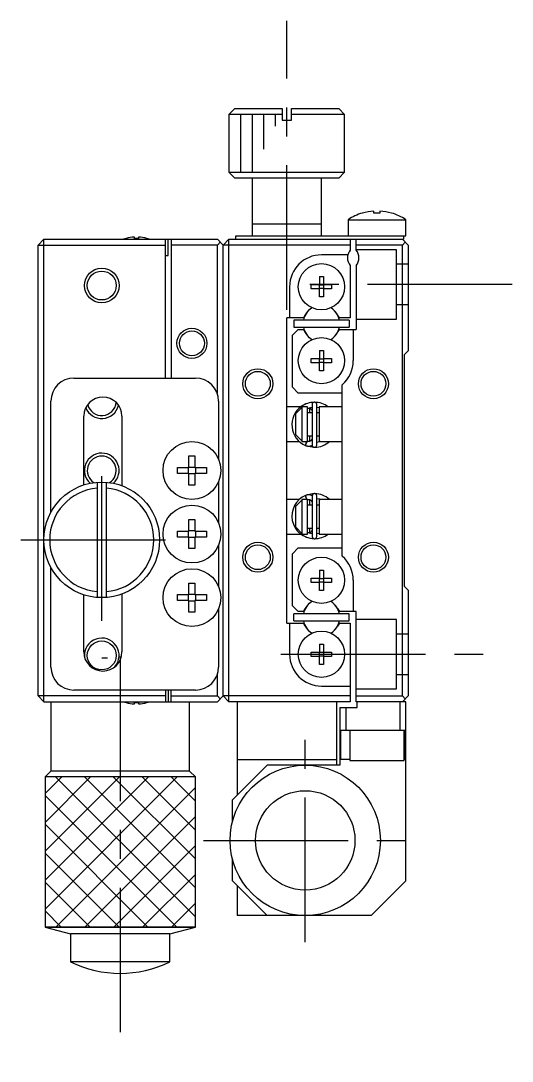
# Model space of a CAD drawing. Extents: x 102 to 399, y 3 to 209.
# Drawn here: x 261.5 to 304, y 72.2 to 162.2 of the extents above; entities that cross this region are included whole.
import ezdxf

# ---------------------------------------------------------------- set-up
doc = ezdxf.new("R2010")
doc.units = 0
doc.header["$LTSCALE"] = 10
doc.linetypes.add('CENTER', pattern=[2, 1.25, -0.25, 0.25, -0.25])
doc.linetypes.add('DASHED', pattern=[3.5, 2, -1.5])
doc.layers.get('0').update_dxf_attribs({"linetype": 'CONTINUOUS'})
doc.layers.add('CENTER', color=1, linetype='CENTER')

msp = doc.modelspace()

# ---------------------------------------------------------------- linework, layer by layer
at = {"color": 7, "linetype": 'CONTINUOUS'}
for p, q in [((279.991484, 154.610106), (279.491484, 154.110106)), ((284.091484, 154.110106), (279.491484, 154.110106)), ((279.491484, 154.110106), (279.491484, 149.110106)), ((279.991484, 154.610106), (284.091484, 154.610106)), ((284.091484, 154.610106), (284.091484, 153.610106)), ((284.891484, 154.610106), (288.991484, 154.610106)), ((284.891484, 153.610106), (284.891484, 154.610106)), ((289.491484, 154.110106), (284.891484, 154.110106)), ((289.491484, 154.110106), (288.991484, 154.610106)), ((289.491484, 149.110106), (289.491484, 154.110106)), ((284.091484, 153.610106), (284.891484, 153.610106)), ((279.491484, 149.110106), (289.491484, 149.110106)), ((279.491484, 149.110106), (279.991484, 148.610106)), ((288.991484, 148.610106), (279.991484, 148.610106)), ((281.491484, 148.610106), (281.491484, 143.610106)), ((287.491484, 143.610106), (287.491484, 148.610106)), ((288.991484, 148.610106), (289.491484, 149.110106)), ((289.791484, 145.001764), (294.791484, 145.001764)), ((289.791484, 145.001764), (289.791484, 143.610106)), ((291.032894, 145.572687), (291.029551, 145.579542)), ((292.031484, 145.572687), (292.031484, 145.745059)), ((292.551484, 145.572687), (292.031484, 145.572687)), ((292.551484, 145.745059), (292.551484, 145.572687)), ((293.553417, 145.579542), (293.550073, 145.572687)), ((294.791484, 143.610106), (294.791484, 145.001764)), ((287.491484, 144.610106), (281.491484, 144.610106)), ((262.991484, 142.810106), (263.491484, 143.310106)), ((263.491484, 143.310106), (278.491484, 143.310106)), ((263.491484, 103.310106), (263.491484, 143.310106)), ((270.605122, 143.379628), (270.602868, 143.38425)), ((271.311484, 143.379628), (271.311484, 143.499965)), ((271.671484, 143.379628), (271.311484, 143.379628)), ((271.671484, 143.499965), (271.671484, 143.379628)), ((272.3801, 143.38425), (272.377845, 143.379628)), ((273.991484, 131.310106), (273.991484, 143.310106)), ((274.241484, 141.910106), (274.241484, 143.310106)), ((274.491484, 143.310106), (274.491484, 131.310106)), ((278.491484, 143.310106), (278.991484, 142.810106)), ((279.491484, 143.310106), (278.991484, 142.810106)), ((279.491484, 143.310106), (294.591484, 143.310106)), ((279.491484, 103.310106), (279.491484, 143.310106)), ((280.091484, 143.310106), (280.091484, 143.610106)), ((280.091484, 143.610106), (294.791484, 143.610106)), ((289.991484, 143.310106), (289.991484, 142.371544)), ((290.491484, 142.371544), (290.491484, 143.310106)), ((294.491484, 143.310106), (294.991484, 142.810106)), ((294.591484, 143.610106), (294.591484, 143.310106)), ((262.991484, 103.810106), (262.991484, 142.810106)), ((262.991484, 142.810106), (273.991484, 142.810106)), ((278.491484, 142.810106), (274.491484, 142.810106)), ((278.741484, 143.060106), (278.491484, 142.810106)), ((278.491484, 129.934606), (278.491484, 142.810106)), ((278.991484, 103.810106), (278.991484, 142.810106)), ((289.991484, 142.810106), (278.991484, 142.810106)), ((294.491484, 142.810106), (290.491484, 142.810106)), ((294.741484, 143.060106), (294.491484, 142.810106)), ((294.491484, 103.810106), (294.491484, 142.810106)), ((294.991484, 142.810106), (294.991484, 133.660106)), ((273.991484, 141.910106), (274.241484, 141.910106)), ((289.773238, 141.960106), (287.491484, 141.960106)), ((289.991484, 141.048668), (289.991484, 136.510106)), ((290.491484, 141.048668), (290.491484, 135.510106)), ((287.311484, 140.096468), (287.671484, 140.096468)), ((287.311484, 140.096468), (287.311484, 139.390106)), ((287.671484, 140.096468), (287.671484, 139.390106)), ((284.741484, 139.210106), (284.741484, 136.510106)), ((286.605122, 139.030106), (286.605122, 139.390106)), ((286.605122, 139.390106), (287.311484, 139.390106)), ((287.311484, 139.030106), (286.605122, 139.030106)), ((287.321856, 139.379734), (287.311484, 139.390106)), ((287.321856, 139.040478), (287.311484, 139.030106)), ((287.311484, 138.323745), (287.311484, 139.030106)), ((287.321856, 139.379734), (287.661111, 139.379734)), ((287.321856, 139.040478), (287.321856, 139.379734)), ((287.661111, 139.040478), (287.321856, 139.040478)), ((287.661111, 139.379734), (287.671484, 139.390106)), ((287.661111, 139.379734), (287.661111, 139.040478)), ((287.661111, 139.040478), (287.671484, 139.030106)), ((287.671484, 139.390106), (288.377845, 139.390106)), ((287.671484, 139.030106), (287.671484, 138.323745)), ((288.377845, 139.030106), (287.671484, 139.030106)), ((288.377845, 139.390106), (288.377845, 139.030106)), ((287.671484, 138.323745), (287.311484, 138.323745)), ((284.491484, 110.110106), (284.491484, 136.510106)), ((285.940678, 136.510106), (284.491484, 136.510106)), ((285.091484, 136.310106), (285.091484, 135.710106)), ((289.891484, 136.310106), (285.091484, 136.310106)), ((286.090844, 136.770201), (285.940678, 136.510106)), ((289.042289, 136.510106), (288.892123, 136.770201)), ((289.991484, 136.510106), (289.042289, 136.510106)), ((289.891484, 136.310106), (289.891484, 135.710106)), ((285.491484, 135.510106), (284.991484, 135.010106)), ((284.991484, 130.510106), (284.991484, 135.010106)), ((285.091484, 135.710106), (289.891484, 135.710106)), ((285.491484, 135.510106), (285.940678, 135.510106)), ((285.940678, 135.510106), (286.090844, 135.250011)), ((288.892123, 135.250011), (289.042289, 135.510106)), ((289.042289, 135.510106), (290.491484, 135.510106)), ((290.241484, 135.510106), (290.241484, 132.810106)), ((287.311484, 133.696468), (287.671484, 133.696468)), ((287.311484, 133.696468), (287.311484, 132.990106)), ((287.671484, 133.696468), (287.671484, 132.990106)), ((294.641484, 133.310106), (294.991484, 133.660106)), ((294.641484, 133.310106), (294.641484, 113.310106)), ((286.605122, 132.630106), (286.605122, 132.990106)), ((286.605122, 132.990106), (287.311484, 132.990106)), ((287.311484, 132.630106), (286.605122, 132.630106)), ((287.321856, 132.979734), (287.311484, 132.990106)), ((287.321856, 132.640478), (287.311484, 132.630106)), ((287.311484, 131.923745), (287.311484, 132.630106)), ((287.321856, 132.979734), (287.661111, 132.979734)), ((287.321856, 132.640478), (287.321856, 132.979734)), ((287.661111, 132.640478), (287.321856, 132.640478)), ((287.661111, 132.979734), (287.671484, 132.990106)), ((287.661111, 132.979734), (287.661111, 132.640478)), ((287.661111, 132.640478), (287.671484, 132.630106)), ((287.671484, 132.990106), (288.377845, 132.990106)), ((287.671484, 132.630106), (287.671484, 131.923745)), ((288.377845, 132.630106), (287.671484, 132.630106)), ((288.377845, 132.990106), (288.377845, 132.630106)), ((287.671484, 131.923745), (287.311484, 131.923745)), ((266.091484, 131.310106), (276.591484, 131.310106)), ((284.991484, 130.510106), (285.491484, 130.010106)), ((289.291484, 115.889168), (289.291484, 130.731044)), ((289.291484, 130.010106), (285.491484, 130.010106)), ((264.091484, 119.684975), (264.091484, 129.310106)), ((278.591484, 129.310106), (278.591484, 124.289902)), ((285.701149, 128.810106), (284.491484, 128.810106)), ((285.291484, 128.226621), (285.791484, 128.755789)), ((286.291484, 128.810106), (285.791484, 128.810106)), ((285.791484, 128.810106), (285.791484, 125.810106)), ((286.117313, 129.053113), (286.11288, 129.052529)), ((286.17659, 129.078194), (286.121426, 129.057468)), ((286.29137, 128.695918), (286.684942, 128.801391)), ((286.291484, 125.810106), (286.291484, 128.810106)), ((286.306239, 128.699698), (286.320483, 128.70368)), ((286.320483, 128.70368), (286.334919, 128.706927)), ((286.334919, 128.706927), (286.349508, 128.709431)), ((286.349508, 128.709431), (286.364212, 128.711182)), ((286.364212, 128.711182), (286.378992, 128.712175)), ((286.378992, 128.712175), (286.393806, 128.712405)), ((286.393806, 128.712405), (286.408617, 128.711872)), ((286.408617, 128.711872), (286.423382, 128.710578)), ((286.423382, 128.710578), (286.438064, 128.708525)), ((286.438064, 128.708525), (286.45262, 128.705721)), ((286.45262, 128.705721), (286.467014, 128.702173)), ((286.467014, 128.702173), (286.481206, 128.697892)), ((286.685002, 129.013184), (286.685002, 125.513184)), ((287.085002, 125.513184), (287.085002, 129.013184)), ((287.085056, 128.801077), (287.291603, 128.759872)), ((287.291484, 128.810106), (287.291484, 125.810106)), ((289.291484, 128.810106), (287.291484, 128.810106)), ((266.941484, 122.063789), (266.941484, 128.010106)), ((270.241484, 128.010106), (270.241484, 121.993855)), ((285.291484, 126.393591), (285.291484, 128.226621)), ((286.277979, 128.689376), (286.292223, 128.694995)), ((286.685002, 128.310106), (286.291484, 128.310106)), ((286.292223, 128.694995), (286.306239, 128.699698)), ((286.481206, 128.697892), (286.495159, 128.692892)), ((286.491484, 128.310106), (286.491484, 128.69468)), ((286.495159, 128.692892), (286.508836, 128.687187)), ((286.508836, 128.687187), (286.522203, 128.680795)), ((286.522203, 128.680795), (286.535225, 128.673734)), ((286.535225, 128.673734), (286.547871, 128.666026)), ((286.547871, 128.666026), (286.560107, 128.657691)), ((286.560107, 128.657691), (286.571906, 128.648755)), ((286.571906, 128.648755), (286.583239, 128.639241)), ((286.583239, 128.639241), (286.59408, 128.629177)), ((286.59408, 128.629177), (286.604403, 128.618588)), ((286.604403, 128.618588), (286.614185, 128.607504)), ((286.614185, 128.607504), (286.623405, 128.595953)), ((286.623405, 128.595953), (286.632041, 128.583966)), ((286.632041, 128.583966), (286.640077, 128.571571)), ((286.640077, 128.571571), (286.647494, 128.558802)), ((286.647494, 128.558802), (286.654276, 128.545689)), ((286.654276, 128.545689), (286.660411, 128.532265)), ((286.660411, 128.532265), (286.665884, 128.518562)), ((286.665884, 128.518562), (286.670686, 128.504612)), ((286.670686, 128.504612), (286.674807, 128.49045)), ((286.674807, 128.49045), (286.678237, 128.476108)), ((286.678237, 128.476108), (286.680972, 128.46162)), ((286.680972, 128.46162), (286.683005, 128.44702)), ((286.683005, 128.44702), (286.684332, 128.432343)), ((286.684332, 128.432343), (286.684952, 128.417621)), ((286.684952, 128.417621), (286.685002, 128.412297)), ((287.291484, 128.310106), (287.085002, 128.310106)), ((285.791484, 125.864423), (285.291484, 126.393591)), ((286.291484, 126.310106), (286.685002, 126.310106)), ((286.491484, 125.831777), (286.491484, 126.310106)), ((286.66799, 126.013655), (286.662811, 125.999877)), ((286.672497, 126.027669), (286.66799, 126.013655)), ((286.676323, 126.041886), (286.672497, 126.027669)), ((286.67946, 126.056273), (286.676323, 126.041886)), ((286.681901, 126.070796), (286.67946, 126.056273)), ((286.683641, 126.085422), (286.681901, 126.070796)), ((286.684675, 126.100117), (286.683641, 126.085422)), ((286.685002, 126.114071), (286.684675, 126.100117)), ((287.085002, 126.310106), (287.291484, 126.310106)), ((284.491484, 125.810106), (285.587685, 125.810106)), ((285.791484, 125.810106), (286.291484, 125.810106)), ((286.112034, 125.474245), (286.121464, 125.470209)), ((286.112617, 125.4739), (286.180772, 125.707635)), ((286.11755, 125.49249), (286.116996, 125.485506)), ((286.116996, 125.485506), (286.117013, 125.479676)), ((286.117013, 125.479676), (286.117599, 125.47504)), ((286.11867, 125.500579), (286.11755, 125.49249)), ((286.117599, 125.47504), (286.118826, 125.471486)), ((286.120348, 125.509719), (286.11867, 125.500579)), ((286.118826, 125.471486), (286.12067, 125.469316)), ((286.122573, 125.519845), (286.120348, 125.509719)), ((286.12067, 125.469316), (286.121426, 125.468901)), ((286.121426, 125.468901), (286.151778, 125.456832)), ((286.125329, 125.530888), (286.122573, 125.519845)), ((286.128598, 125.542772), (286.125329, 125.530888)), ((286.132357, 125.555416), (286.128598, 125.542772)), ((286.13658, 125.568731), (286.132357, 125.555416)), ((286.141237, 125.582627), (286.13658, 125.568731)), ((286.146298, 125.597007), (286.141237, 125.582627)), ((286.151727, 125.611773), (286.146298, 125.597007)), ((286.157486, 125.626823), (286.151727, 125.611773)), ((286.151778, 125.456832), (286.184393, 125.445669)), ((286.163536, 125.642052), (286.157486, 125.626823)), ((286.169835, 125.657357), (286.163536, 125.642052)), ((286.17634, 125.672631), (286.169835, 125.657357)), ((286.17443, 125.448629), (286.860691, 125.314645)), ((286.183006, 125.687769), (286.17634, 125.672631)), ((286.180772, 125.707635), (286.237951, 125.810158)), ((286.189787, 125.702668), (286.183006, 125.687769)), ((286.184393, 125.445669), (286.217514, 125.436154)), ((286.196637, 125.717224), (286.189787, 125.702668)), ((286.203507, 125.731337), (286.196637, 125.717224)), ((286.210352, 125.74491), (286.203507, 125.731337)), ((286.217123, 125.757849), (286.210352, 125.74491)), ((286.223774, 125.770066), (286.217123, 125.757849)), ((286.217514, 125.436154), (286.251057, 125.42831)), ((286.230259, 125.781475), (286.223774, 125.770066)), ((286.236533, 125.791999), (286.230259, 125.781475)), ((286.242554, 125.801565), (286.236533, 125.791999)), ((286.24828, 125.810106), (286.242554, 125.801565)), ((286.251057, 125.42831), (286.28494, 125.422156)), ((286.281118, 125.834426), (286.255013, 125.845719)), ((286.285169, 125.834048), (286.277979, 125.836992)), ((286.28494, 125.422156), (286.31908, 125.417706)), ((286.299095, 125.828968), (286.285169, 125.834048)), ((286.313264, 125.824609), (286.299095, 125.828968)), ((286.327638, 125.820982), (286.313264, 125.824609)), ((286.31908, 125.417706), (286.353394, 125.414971)), ((286.342179, 125.818099), (286.327638, 125.820982)), ((286.356847, 125.815968), (286.342179, 125.818099)), ((286.353394, 125.414971), (286.387799, 125.413955)), ((286.371604, 125.814595), (286.356847, 125.815968)), ((286.386408, 125.813983), (286.371604, 125.814595)), ((286.40122, 125.814135), (286.386408, 125.813983)), ((286.387799, 125.413955), (286.42221, 125.414663)), ((286.416001, 125.815048), (286.40122, 125.814135)), ((286.430709, 125.816719), (286.416001, 125.815048)), ((286.42221, 125.414663), (286.456545, 125.417091)), ((286.445307, 125.819142), (286.430709, 125.816719)), ((286.459755, 125.822309), (286.445307, 125.819142)), ((286.456545, 125.417091), (286.490718, 125.421234)), ((286.474016, 125.826209), (286.459755, 125.822309)), ((286.488052, 125.830829), (286.474016, 125.826209)), ((286.501829, 125.836156), (286.488052, 125.830829)), ((286.490718, 125.421234), (286.524647, 125.427082)), ((286.515311, 125.842174), (286.501829, 125.836156)), ((286.528466, 125.848863), (286.515311, 125.842174)), ((286.524647, 125.427082), (286.55825, 125.43462)), ((286.54126, 125.856204), (286.528466, 125.848863)), ((286.553665, 125.864177), (286.54126, 125.856204)), ((286.565649, 125.872758), (286.553665, 125.864177)), ((286.55825, 125.43462), (286.591444, 125.443831)), ((286.577185, 125.881925), (286.565649, 125.872758)), ((286.588248, 125.891652), (286.577185, 125.881925)), ((286.598811, 125.901914), (286.588248, 125.891652)), ((286.591444, 125.443831), (286.624149, 125.454693)), ((286.608851, 125.912684), (286.598811, 125.901914)), ((286.618346, 125.923934), (286.608851, 125.912684)), ((286.627276, 125.935635), (286.618346, 125.923934)), ((286.624149, 125.454693), (286.656285, 125.46718)), ((286.63562, 125.947759), (286.627276, 125.935635)), ((286.643362, 125.960276), (286.63562, 125.947759)), ((286.650484, 125.973156), (286.643362, 125.960276)), ((286.656972, 125.986366), (286.650484, 125.973156)), ((286.656285, 125.46718), (286.687599, 125.481179)), ((286.662811, 125.999877), (286.656972, 125.986366)), ((287.319775, 125.774502), (287.085053, 125.725004)), ((287.291484, 125.810106), (289.291484, 125.810106)), ((287.426294, 125.809873), (287.319775, 125.774502)), ((276.031484, 124.568696), (276.551484, 124.568696)), ((276.031484, 123.570106), (276.031484, 124.568696)), ((276.551484, 124.568696), (276.551484, 123.570106)), ((275.032894, 123.570106), (276.031484, 123.570106)), ((275.032894, 123.050106), (275.032894, 123.570106)), ((275.990109, 123.050106), (275.990109, 123.570106)), ((276.031484, 123.611481), (276.551484, 123.611481)), ((276.551484, 123.570106), (277.550073, 123.570106)), ((276.592859, 123.570106), (276.592859, 123.050106)), ((277.550073, 123.570106), (277.550073, 123.050106)), ((276.031484, 123.050106), (275.032894, 123.050106)), ((276.031484, 122.051517), (276.031484, 123.050106)), ((276.551484, 123.008731), (276.031484, 123.008731)), ((276.551484, 123.050106), (276.551484, 122.051517)), ((277.550073, 123.050106), (276.551484, 123.050106)), ((268.091484, 122.29408), (268.091484, 112.326132)), ((268.891484, 112.326132), (268.891484, 122.29408)), ((276.551484, 122.051517), (276.031484, 122.051517)), ((278.591484, 122.33031), (278.591484, 118.789902)), ((285.587628, 120.810106), (284.491484, 120.810106)), ((285.291484, 120.226621), (285.791484, 120.755789)), ((286.291484, 120.810106), (285.791484, 120.810106)), ((285.791484, 120.810106), (285.791484, 117.810106)), ((286.112617, 121.146312), (286.180772, 120.912577)), ((286.116996, 121.134706), (286.117013, 121.140536)), ((286.11755, 121.127722), (286.116996, 121.134706)), ((286.117013, 121.140536), (286.117599, 121.145172)), ((286.11867, 121.119633), (286.11755, 121.127722)), ((286.117599, 121.145172), (286.118826, 121.148726)), ((286.120348, 121.110494), (286.11867, 121.119633)), ((286.118826, 121.148726), (286.12067, 121.150896)), ((286.122573, 121.100368), (286.120348, 121.110494)), ((286.12067, 121.150896), (286.121426, 121.151311)), ((286.139153, 121.158562), (286.121426, 121.151311)), ((286.125329, 121.089324), (286.122573, 121.100368)), ((286.128598, 121.07744), (286.125329, 121.089324)), ((286.132357, 121.064797), (286.128598, 121.07744)), ((286.13658, 121.051481), (286.132357, 121.064797)), ((286.141237, 121.037585), (286.13658, 121.051481)), ((286.171526, 121.170357), (286.139153, 121.158562)), ((286.146298, 121.023205), (286.141237, 121.037585)), ((286.151727, 121.008439), (286.146298, 121.023205)), ((286.157486, 120.99339), (286.151727, 121.008439)), ((286.163536, 120.97816), (286.157486, 120.99339)), ((286.169835, 120.962856), (286.163536, 120.97816)), ((286.17634, 120.947582), (286.169835, 120.962856)), ((286.204437, 121.180516), (286.171526, 121.170357)), ((286.85951, 121.30555), (286.175519, 121.172007)), ((286.183006, 120.932443), (286.17634, 120.947582)), ((286.180772, 120.912577), (286.237951, 120.810054)), ((286.189787, 120.917544), (286.183006, 120.932443)), ((286.196637, 120.902988), (286.189787, 120.917544)), ((286.203507, 120.888875), (286.196637, 120.902988)), ((286.210352, 120.875302), (286.203507, 120.888875)), ((286.237806, 121.189015), (286.204437, 121.180516)), ((286.217123, 120.862363), (286.210352, 120.875302)), ((286.223774, 120.850147), (286.217123, 120.862363)), ((286.230259, 120.838737), (286.223774, 120.850147)), ((286.236533, 120.828213), (286.230259, 120.838737)), ((286.242554, 120.818648), (286.236533, 120.828213)), ((286.27155, 121.195833), (286.237806, 121.189015)), ((286.24828, 120.810106), (286.242554, 120.818648)), ((286.305589, 121.200955), (286.27155, 121.195833)), ((286.277979, 120.78322), (286.292223, 120.788839)), ((286.291484, 117.810106), (286.291484, 120.810106)), ((286.292223, 120.788839), (286.306239, 120.793542)), ((286.339838, 121.204367), (286.305589, 121.200955)), ((286.306239, 120.793542), (286.320483, 120.797523)), ((286.320483, 120.797523), (286.334919, 120.800771)), ((286.334919, 120.800771), (286.349508, 120.803275)), ((286.374215, 121.206062), (286.339838, 121.204367)), ((286.349508, 120.803275), (286.364212, 120.805026)), ((286.364212, 120.805026), (286.378992, 120.806018)), ((286.408636, 121.206034), (286.374215, 121.206062)), ((286.378992, 120.806018), (286.393806, 120.806249)), ((286.393806, 120.806249), (286.408617, 120.805716)), ((286.408617, 120.805716), (286.423382, 120.804422)), ((286.443017, 121.204284), (286.408636, 121.206034)), ((286.423382, 120.804422), (286.438064, 120.802369)), ((286.438064, 120.802369), (286.45262, 120.799564)), ((286.477275, 121.200815), (286.443017, 121.204284)), ((286.45262, 120.799564), (286.467014, 120.796016)), ((286.467014, 120.796016), (286.481206, 120.791736)), ((286.511325, 121.195635), (286.477275, 121.200815)), ((286.481206, 120.791736), (286.495159, 120.786736)), ((286.491484, 120.310106), (286.491484, 120.788433)), ((286.495159, 120.786736), (286.508836, 120.781031)), ((286.508836, 120.781031), (286.522203, 120.774639)), ((286.545085, 121.188756), (286.511325, 121.195635)), ((286.522203, 120.774639), (286.535225, 120.767578)), ((286.535225, 120.767578), (286.547871, 120.759869)), ((286.578471, 121.180194), (286.545085, 121.188756)), ((286.547871, 120.759869), (286.560107, 120.751535)), ((286.560107, 120.751535), (286.571906, 120.742599)), ((286.571906, 120.742599), (286.583239, 120.733085)), ((286.611402, 121.169969), (286.578471, 121.180194)), ((286.583239, 120.733085), (286.59408, 120.72302)), ((286.59408, 120.72302), (286.604403, 120.712432)), ((286.604403, 120.712432), (286.614185, 120.701348)), ((286.643797, 121.158105), (286.611402, 121.169969)), ((286.614185, 120.701348), (286.623405, 120.689797)), ((286.623405, 120.689797), (286.632041, 120.677809)), ((286.632041, 120.677809), (286.640077, 120.665415)), ((286.640077, 120.665415), (286.647494, 120.652646)), ((286.675576, 121.144629), (286.643797, 121.158105)), ((286.647494, 120.652646), (286.654276, 120.639533)), ((286.654276, 120.639533), (286.660411, 120.626109)), ((286.660411, 120.626109), (286.665884, 120.612405)), ((286.665884, 120.612405), (286.670686, 120.598456)), ((286.687647, 121.13901), (286.675576, 121.144629)), ((286.685002, 121.107028), (286.685002, 117.607028)), ((287.085002, 117.607028), (287.085002, 121.107028)), ((287.085024, 120.895212), (287.314691, 120.84719)), ((287.291484, 120.810106), (287.291484, 117.810106)), ((289.291484, 120.810106), (287.291484, 120.810106)), ((287.314691, 120.84719), (287.425742, 120.810545)), ((285.291484, 118.393591), (285.291484, 120.226621)), ((286.685002, 120.310106), (286.291484, 120.310106)), ((286.670686, 120.598456), (286.674807, 120.584293)), ((286.674807, 120.584293), (286.678237, 120.569952)), ((286.678237, 120.569952), (286.680972, 120.555464)), ((286.680972, 120.555464), (286.683005, 120.540864)), ((286.683005, 120.540864), (286.684332, 120.526186)), ((286.684332, 120.526186), (286.684952, 120.511464)), ((286.684952, 120.511464), (286.685002, 120.506141)), ((287.291484, 120.310106), (287.085002, 120.310106)), ((276.031484, 119.068696), (276.551484, 119.068696)), ((276.031484, 118.070106), (276.031484, 119.068696)), ((276.551484, 119.068696), (276.551484, 118.070106)), ((275.032894, 118.070106), (276.031484, 118.070106)), ((275.032894, 117.550106), (275.032894, 118.070106)), ((275.990109, 117.550106), (275.990109, 118.070106)), ((276.031484, 118.111481), (276.551484, 118.111481)), ((276.551484, 118.070106), (277.550073, 118.070106)), ((276.592859, 118.070106), (276.592859, 117.550106)), ((277.550073, 118.070106), (277.550073, 117.550106)), ((285.791484, 117.864423), (285.291484, 118.393591)), ((286.285169, 117.927891), (286.277979, 117.930836)), ((286.299095, 117.922812), (286.285169, 117.927891)), ((286.68491, 117.818826), (286.291303, 117.924322)), ((286.291484, 118.310106), (286.685002, 118.310106)), ((286.313264, 117.918452), (286.299095, 117.922812)), ((286.327638, 117.914826), (286.313264, 117.918452)), ((286.342179, 117.911943), (286.327638, 117.914826)), ((286.356847, 117.909811), (286.342179, 117.911943)), ((286.371604, 117.908438), (286.356847, 117.909811)), ((286.386408, 117.907827), (286.371604, 117.908438)), ((286.40122, 117.907978), (286.386408, 117.907827)), ((286.416001, 117.908892), (286.40122, 117.907978)), ((286.430709, 117.910563), (286.416001, 117.908892)), ((286.445307, 117.912986), (286.430709, 117.910563)), ((286.459755, 117.916152), (286.445307, 117.912986)), ((286.474016, 117.920052), (286.459755, 117.916152)), ((286.488052, 117.924673), (286.474016, 117.920052)), ((286.501829, 117.93), (286.488052, 117.924673)), ((286.491484, 117.925528), (286.491484, 118.310106)), ((286.515311, 117.936017), (286.501829, 117.93)), ((286.528466, 117.942706), (286.515311, 117.936017)), ((286.54126, 117.950048), (286.528466, 117.942706)), ((286.553665, 117.95802), (286.54126, 117.950048)), ((286.565649, 117.966602), (286.553665, 117.95802)), ((286.577185, 117.975769), (286.565649, 117.966602)), ((286.588248, 117.985496), (286.577185, 117.975769)), ((286.598811, 117.995758), (286.588248, 117.985496)), ((286.608851, 118.006527), (286.598811, 117.995758)), ((286.618346, 118.017777), (286.608851, 118.006527)), ((286.627276, 118.029479), (286.618346, 118.017777)), ((286.63562, 118.041603), (286.627276, 118.029479)), ((286.643362, 118.05412), (286.63562, 118.041603)), ((286.650484, 118.067), (286.643362, 118.05412)), ((286.656972, 118.08021), (286.650484, 118.067)), ((286.662811, 118.093721), (286.656972, 118.08021)), ((286.66799, 118.107499), (286.662811, 118.093721)), ((286.672497, 118.121513), (286.66799, 118.107499)), ((286.676323, 118.13573), (286.672497, 118.121513)), ((286.67946, 118.150117), (286.676323, 118.13573)), ((286.681901, 118.16464), (286.67946, 118.150117)), ((286.683641, 118.179266), (286.681901, 118.16464)), ((286.684675, 118.193961), (286.683641, 118.179266)), ((286.685002, 118.207915), (286.684675, 118.193961)), ((287.085002, 118.310106), (287.291484, 118.310106)), ((276.031484, 117.550106), (275.032894, 117.550106)), ((276.031484, 116.551517), (276.031484, 117.550106)), ((276.551484, 117.508731), (276.031484, 117.508731)), ((276.551484, 117.550106), (276.551484, 116.551517)), ((277.550073, 117.550106), (276.551484, 117.550106)), ((284.491484, 117.810106), (285.700159, 117.810106)), ((285.791484, 117.810106), (286.291484, 117.810106)), ((286.115666, 117.566772), (286.11288, 117.567683)), ((286.121426, 117.562745), (286.179323, 117.541129)), ((287.291574, 117.860332), (287.085006, 117.819129)), ((287.291484, 117.810106), (289.291484, 117.810106)), ((276.551484, 116.551517), (276.031484, 116.551517)), ((278.591484, 116.83031), (278.591484, 113.289902)), ((285.491484, 116.610106), (284.991484, 116.110106)), ((284.991484, 111.610106), (284.991484, 116.110106)), ((285.491484, 116.610106), (289.291484, 116.610106)), ((264.091484, 106.310106), (264.091484, 114.935238)), ((287.311484, 114.696468), (287.671484, 114.696468)), ((287.311484, 114.696468), (287.311484, 113.990106)), ((287.671484, 114.696468), (287.671484, 113.990106)), ((276.031484, 113.568696), (276.551484, 113.568696)), ((276.031484, 112.570106), (276.031484, 113.568696)), ((276.551484, 113.568696), (276.551484, 112.570106)), ((286.605122, 113.630106), (286.605122, 113.990106)), ((286.605122, 113.990106), (287.311484, 113.990106)), ((287.311484, 113.630106), (286.605122, 113.630106)), ((287.321856, 113.979734), (287.311484, 113.990106)), ((287.321856, 113.640478), (287.311484, 113.630106)), ((287.311484, 112.923745), (287.311484, 113.630106)), ((287.321856, 113.979734), (287.661111, 113.979734)), ((287.321856, 113.640478), (287.321856, 113.979734)), ((287.661111, 113.640478), (287.321856, 113.640478)), ((287.661111, 113.979734), (287.671484, 113.990106)), ((287.661111, 113.979734), (287.661111, 113.640478)), ((287.661111, 113.640478), (287.671484, 113.630106)), ((287.671484, 113.990106), (288.377845, 113.990106)), ((287.671484, 113.630106), (287.671484, 112.923745)), ((288.377845, 113.630106), (287.671484, 113.630106)), ((288.377845, 113.990106), (288.377845, 113.630106)), ((290.241484, 113.810106), (290.241484, 111.110106)), ((266.941484, 107.610106), (266.941484, 112.556423)), ((270.241484, 112.626358), (270.241484, 107.610106)), ((275.032894, 112.570106), (276.031484, 112.570106)), ((275.032894, 112.050106), (275.032894, 112.570106)), ((275.990109, 112.050106), (275.990109, 112.570106)), ((276.031484, 112.611481), (276.551484, 112.611481)), ((276.551484, 112.570106), (277.550073, 112.570106)), ((276.592859, 112.570106), (276.592859, 112.050106)), ((277.550073, 112.570106), (277.550073, 112.050106)), ((287.671484, 112.923745), (287.311484, 112.923745)), ((294.991484, 112.960106), (294.641484, 113.310106)), ((294.991484, 112.960106), (294.991484, 103.810106)), ((276.031484, 112.050106), (275.032894, 112.050106)), ((276.031484, 111.051517), (276.031484, 112.050106)), ((276.551484, 112.008731), (276.031484, 112.008731)), ((276.551484, 112.050106), (276.551484, 111.051517)), ((277.550073, 112.050106), (276.551484, 112.050106)), ((284.991484, 111.610106), (285.491484, 111.110106)), ((276.551484, 111.051517), (276.031484, 111.051517)), ((278.591484, 111.33031), (278.591484, 106.310106)), ((285.091484, 110.310106), (285.091484, 110.910106)), ((289.891484, 110.910106), (285.091484, 110.910106)), ((285.940678, 111.110106), (285.491484, 111.110106)), ((285.940678, 111.110106), (286.090844, 111.370201)), ((288.892123, 111.370201), (289.042289, 111.110106)), ((290.491484, 111.110106), (289.042289, 111.110106)), ((289.891484, 110.310106), (289.891484, 110.910106)), ((290.491484, 103.310106), (290.491484, 111.110106)), ((284.491484, 110.110106), (285.940678, 110.110106)), ((284.741484, 110.110106), (284.741484, 107.410106)), ((285.091484, 110.310106), (289.891484, 110.310106)), ((286.090844, 109.850011), (285.940678, 110.110106)), ((289.042289, 110.110106), (288.892123, 109.850011)), ((289.042289, 110.110106), (289.991484, 110.110106)), ((289.991484, 110.110106), (289.991484, 103.310106)), ((287.311484, 108.296468), (287.671484, 108.296468)), ((287.311484, 108.296468), (287.311484, 107.590106)), ((287.671484, 108.296468), (287.671484, 107.590106)), ((286.605122, 107.230106), (286.605122, 107.590106)), ((286.605122, 107.590106), (287.311484, 107.590106)), ((287.311484, 107.230106), (286.605122, 107.230106)), ((287.321856, 107.579734), (287.311484, 107.590106)), ((287.321856, 107.240478), (287.311484, 107.230106)), ((287.311484, 106.523745), (287.311484, 107.230106)), ((287.321856, 107.579734), (287.661111, 107.579734)), ((287.321856, 107.240478), (287.321856, 107.579734)), ((287.661111, 107.240478), (287.321856, 107.240478)), ((287.661111, 107.579734), (287.671484, 107.590106)), ((287.661111, 107.579734), (287.661111, 107.240478)), ((287.661111, 107.240478), (287.671484, 107.230106)), ((287.671484, 107.590106), (288.377845, 107.590106)), ((287.671484, 107.230106), (287.671484, 106.523745)), ((288.377845, 107.230106), (287.671484, 107.230106)), ((288.377845, 107.590106), (288.377845, 107.230106)), ((268.991484, 107.060107), (268.491484, 107.060107)), ((287.671484, 106.523745), (287.311484, 106.523745)), ((278.491484, 103.810106), (278.491484, 105.685606)), ((287.491484, 104.660106), (289.991484, 104.660106)), ((263.491484, 103.310106), (262.991484, 103.810106)), ((273.991484, 103.810106), (262.991484, 103.810106)), ((276.591484, 104.310106), (266.091484, 104.310106)), ((273.991484, 104.310106), (273.991484, 103.310106)), ((274.241484, 104.310106), (274.241484, 103.310106)), ((274.491484, 103.310106), (274.491484, 104.310106)), ((274.491484, 103.810106), (278.491484, 103.810106)), ((278.491484, 103.810106), (278.741484, 103.560106)), ((278.991484, 103.810106), (278.491484, 103.310106)), ((279.491484, 103.310106), (278.991484, 103.810106)), ((289.991484, 103.810106), (278.991484, 103.810106)), ((290.491484, 103.810106), (294.491484, 103.810106)), ((294.491484, 103.810106), (294.741484, 103.560106)), ((294.991484, 103.810106), (294.491484, 103.310106)), ((263.491484, 103.310106), (278.491484, 103.310106)), ((264.091488, 103.310106), (264.091488, 97.310102)), ((270.602868, 103.235962), (270.605122, 103.240584)), ((271.311484, 103.240584), (271.671484, 103.240584)), ((271.311484, 103.120247), (271.311484, 103.240584)), ((271.671484, 103.240584), (271.671484, 103.120247)), ((272.377845, 103.240584), (272.3801, 103.235962)), ((276.09148, 97.310102), (276.09148, 103.310106)), ((289.991484, 103.310106), (279.491484, 103.310106)), ((280.191484, 103.310106), (280.191484, 95.210106)), ((288.791484, 103.310106), (288.791484, 97.810106)), ((289.091484, 102.810106), (289.091484, 97.810106)), ((289.091484, 102.810106), (290.591484, 102.810106)), ((289.591484, 102.810106), (289.591484, 100.810106)), ((294.791484, 103.310106), (290.491484, 103.310106)), ((290.591484, 102.810106), (290.591484, 103.310106)), ((294.291484, 100.810106), (294.291484, 103.310106)), ((294.791484, 87.810106), (294.791484, 103.310106)), ((294.791484, 100.810106), (289.091484, 100.810106)), ((289.131747, 100.810106), (289.131747, 98.310106)), ((289.941484, 100.810106), (289.941484, 98.210106)), ((294.641484, 98.210106), (294.641484, 100.810106)), ((294.722305, 98.310106), (294.722305, 100.810106)), ((280.191484, 98.310106), (288.791484, 98.310106)), ((289.941484, 98.310106), (289.091484, 98.310106)), ((289.941484, 98.210106), (294.641484, 98.210106)), ((294.791484, 98.310106), (294.641484, 98.310106)), ((264.091488, 97.310102), (263.591485, 96.8101)), ((276.09148, 97.310102), (264.091488, 97.310102)), ((276.591483, 96.8101), (276.09148, 97.310102)), ((282.791484, 97.810106), (279.791484, 94.810106)), ((289.091484, 97.810106), (282.791484, 97.810106)), ((276.591483, 96.8101), (263.591485, 96.8101)), ((263.591485, 96.8101), (263.591485, 83.810099)), ((276.591483, 96.8101), (263.591485, 96.8101)), ((263.591485, 96.8101), (263.591485, 83.810099)), ((276.591483, 83.810099), (276.591483, 96.8101)), ((276.591483, 83.810099), (276.591483, 96.8101)), ((279.791484, 92.910102), (279.791484, 94.810106)), ((279.791484, 87.810106), (279.791484, 89.71011)), ((279.791484, 87.810106), (282.791484, 84.810106)), ((280.191484, 87.410106), (280.191484, 84.810106)), ((291.791484, 84.810106), (294.791484, 87.810106)), ((291.791484, 84.810106), (280.191484, 84.810106)), ((276.591483, 83.810099), (263.591485, 83.810099)), ((263.591485, 83.810099), (265.791484, 83.220611)), ((263.591485, 83.810099), (276.591483, 83.810099)), ((274.391484, 83.220611), (276.591483, 83.810099)), ((274.391484, 83.220611), (265.791484, 83.220611)), ((265.791484, 83.220611), (265.791484, 80.8101)), ((274.391484, 80.8101), (274.391484, 83.220611)), ((274.391484, 80.8101), (265.791484, 80.8101))]:
    msp.add_line(p, q, dxfattribs=at)
at = {"color": 3, "linetype": 'CONTINUOUS'}
for p, q in [((280.491484, 154.110106), (280.491484, 149.110106)), ((281.491484, 154.110106), (281.491484, 149.110106)), ((282.491484, 154.110106), (282.491484, 151.110106)), ((283.491484, 154.110106), (283.491484, 153.110106)), ((263.591485, 95.372866), (265.028719, 96.8101)), ((263.591485, 92.872866), (267.528719, 96.8101)), ((263.591485, 90.372866), (270.028719, 96.8101)), ((263.591485, 87.872866), (272.528719, 96.8101)), ((263.591485, 85.372866), (275.028719, 96.8101)), ((264.488314, 96.8101), (276.591483, 84.706931)), ((266.988314, 96.8101), (276.591483, 87.206931)), ((269.488314, 96.8101), (276.591483, 89.706931)), ((271.988314, 96.8101), (276.591483, 92.206931)), ((274.488314, 96.8101), (276.591483, 94.706931)), ((264.528718, 83.810099), (276.591483, 95.872864)), ((263.591485, 95.206929), (274.988315, 83.810099)), ((263.591485, 92.706929), (272.488315, 83.810099)), ((267.028718, 83.810099), (276.591483, 93.372864)), ((263.591485, 90.206929), (269.988315, 83.810099)), ((269.528718, 83.810099), (276.591483, 90.872864)), ((272.028718, 83.810099), (276.591483, 88.372864)), ((263.591485, 87.706929), (267.488315, 83.810099)), ((274.528718, 83.810099), (276.591483, 85.872864)), ((263.591485, 85.206929), (264.988315, 83.810099))]:
    msp.add_line(p, q, dxfattribs=at)
at = {"color": 3, "linetype": 'DASHED'}
for p, q in [((293.991484, 142.410106), (290.54176, 142.410106)), ((293.991484, 136.410106), (293.991484, 142.410106)), ((294.991484, 141.160106), (293.991484, 141.160106)), ((293.991484, 137.660106), (294.991484, 137.660106)), ((290.491484, 136.410106), (293.991484, 136.410106)), ((293.991484, 110.410106), (290.491484, 110.410106)), ((293.991484, 104.410106), (293.991484, 110.410106)), ((294.991484, 109.160106), (293.991484, 109.160106)), ((293.991484, 105.660106), (294.991484, 105.660106)), ((290.491484, 104.410106), (293.991484, 104.410106))]:
    msp.add_line(p, q, dxfattribs=at)
at = {"color": 3, "linetype": 'CONTINUOUS'}
for centre, radius in [((268.491484, 139.310106), 1.5), ((276.291484, 134.310106), 1.3), ((281.991484, 130.810106), 1.3), ((291.991484, 130.810106), 1.3), ((281.991484, 115.810106), 1.3), ((291.991484, 115.810106), 1.3)]:
    msp.add_circle(centre, radius, dxfattribs=at)
at = {"color": 7, "linetype": 'CONTINUOUS'}
for centre, radius in [((268.491484, 139.310106), 1.25), ((287.491484, 139.210106), 2), ((276.291484, 134.310106), 1.075), ((287.491484, 132.810106), 2), ((281.991484, 130.810106), 1.075), ((291.991484, 130.810106), 1.075), ((276.291484, 123.310106), 2.5), ((268.491484, 117.310106), 5), ((276.291484, 117.810106), 2.5), ((281.991484, 115.810106), 1.075), ((291.991484, 115.810106), 1.075), ((287.491484, 113.810106), 2), ((276.291484, 112.310106), 2.5), ((287.491484, 107.410106), 2), ((268.491484, 107.310106), 1.25), ((286.091484, 91.310106), 6.499999), ((286.091484, 91.310106), 4.3)]:
    msp.add_circle(centre, radius, dxfattribs=at)
for centre, radius, start, end in [((292.291484, 141.260106), 4.5, 106.285843, 123.748989), ((292.291484, 141.260106), 4.492483, 93.317816, 106.26943), ((292.291484, 141.260106), 4.492483, 73.73057, 86.682184), ((292.291484, 141.260106), 4.5, 56.251011, 73.714157), ((271.491484, 140.310106), 3.2, 106.122533, 110.364135), ((271.491484, 140.310106), 3.194933, 93.229709, 106.106712), ((271.491484, 140.310106), 3.194933, 73.893288, 86.770291), ((271.491484, 140.310106), 3.2, 69.635865, 73.877467), ((290.741484, 141.710106), 1, 138.590378, 221.409622), ((289.741484, 141.710106), 1, 318.590378, 41.409622), ((287.491484, 139.210106), 2.75, 90, 180), ((287.491484, 136.010105), 1.5875, 120.433182, 169.10691), ((287.606388, 135.895201), 1.75, 121.881533, 150), ((287.491484, 136.010105), 1.5875, 10.89309, 59.566818), ((287.376579, 135.895201), 1.75, 30, 58.118467), ((287.491484, 136.010105), 1.5875, 190.893016, 239.566737), ((287.606388, 136.125011), 1.75, 210, 238.118467), ((287.491484, 136.010105), 1.5875, 300.433263, 349.106984), ((287.376579, 136.125011), 1.75, 301.881533, 330), ((287.491484, 132.810106), 2.75, 310.885193, 0), ((266.091484, 129.310106), 2, 90, 180), ((276.591484, 129.310106), 2, 0, 90), ((268.591484, 128.010106), 1.65, 0, 180), ((268.491484, 129.310106), 1.25, 193.934541, 354.86287), ((286.885006, 127.263182), 1.948828, 125.527392, 246.941699), ((286.886669, 127.257412), 1.95449, 90.807854, 125.46878), ((286.885002, 129.013184), 0.2, 0, 180), ((286.885632, 127.266011), 1.945793, 52.533808, 89.180643), ((286.885002, 125.513184), 0.2, 180, 0), ((286.883179, 127.267312), 1.952902, 270.843123, 311.731914), ((268.491484, 123.310106), 1.25, 303.12294, 236.87706), ((268.491484, 117.310106), 4.5, 95.099689, 264.900311), ((268.491484, 117.310106), 4.5, 275.099689, 84.900311), ((286.885399, 119.357175), 1.948849, 113.070586, 269.197143), ((286.885002, 121.107028), 0.2, 0, 180), ((286.883255, 119.353094), 1.952708, 48.275844, 89.150244), ((286.885002, 117.607028), 0.2, 180, 0), ((286.886319, 119.352195), 1.943782, 270.705552, 307.486733), ((287.491484, 113.810106), 2.75, 0, 49.114807), ((287.491484, 110.610107), 1.5875, 120.433263, 169.106984), ((287.606388, 110.495201), 1.75, 121.881533, 150), ((287.491484, 110.610107), 1.5875, 10.893016, 59.566737), ((287.376579, 110.495201), 1.75, 30, 58.118467), ((287.491484, 110.610107), 1.5875, 190.89309, 239.566818), ((287.606388, 110.725011), 1.75, 210, 238.118467), ((287.491484, 110.610107), 1.5875, 300.433182, 349.10691), ((287.376579, 110.725011), 1.75, 301.881533, 330), ((268.591484, 107.610106), 1.65, 180, 0), ((287.491484, 107.410106), 2.75, 180, 270), ((266.091484, 106.310106), 2, 180, 270), ((276.591484, 106.310106), 2, 270, 0), ((271.491484, 106.310106), 3.2, 249.635865, 253.877467), ((271.491484, 106.310106), 3.194933, 253.893288, 266.770291), ((271.491484, 106.310106), 3.194933, 273.229709, 286.106712), ((271.491484, 106.310106), 3.2, 286.122533, 290.364135), ((270.091484, 89.555101), 9.745001, 243.816209, 296.183791)]:
    msp.add_arc(centre, radius, start, end, dxfattribs=at)
at = {"color": 3, "linetype": 'CONTINUOUS'}
for centre, start, end in [((268.491484, 129.310106), 202.688088, 345.045175), ((268.491484, 123.310106), 311.810315, 227.401187), ((268.491484, 107.310106), 318.445593, 184.684509)]:
    msp.add_arc(centre, 1.5, start, end, dxfattribs=at)
at = {"layer": 'CENTER', "color": 1, "linetype": 'CENTER'}
for p, q in [((284.491484, 137.210103), (284.491484, 162.210103)), ((303.991484, 139.410106), (283.991484, 139.410106)), ((268.491484, 110.310106), (268.491484, 124.310106)), ((261.491484, 117.310106), (275.491484, 117.310106)), ((270.091484, 107.210103), (270.091484, 72.210103)), ((283.991484, 107.410106), (303.991484, 107.410106)), ((286.091484, 82.510107), (286.091484, 100.110105)), ((277.291485, 91.310106), (294.891482, 91.310106))]:
    msp.add_line(p, q, dxfattribs=at)

doc.saveas('drawing.dxf')
